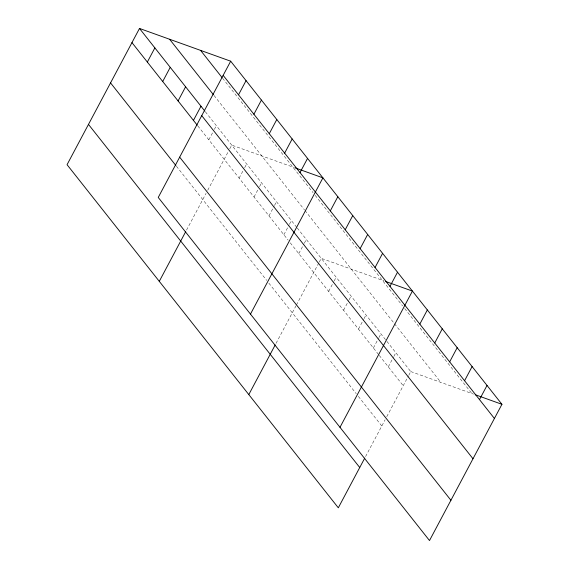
<?xml version="1.0" encoding="UTF-8"?>
<svg xmlns="http://www.w3.org/2000/svg" width="569" height="569" viewBox="0 0 569 569"><rect width="100%" height="100%" fill="white"/><g stroke="black" fill="none" stroke-linecap="round" stroke-linejoin="round"><path stroke-width="0.43" stroke-dasharray="2.85 2.13" d="M208.823 139.825L212.785 132.371M214.371 129.391L216.355 125.664M186.532 230.096L206.07 193.36M207.721 190.259L228.162 151.816M229.741 148.836L231.725 145.109L294.493 167.649M239.115 178.14L243.077 170.686M244.663 167.706L246.647 163.979M254.037 197.009L257.999 189.562M259.585 186.575L261.562 182.848M268.952 215.886L274.109 206.191M274.5 205.452L276.484 201.725M283.874 234.755L289.024 225.068M289.422 224.321L291.399 220.594M298.789 253.625L303.946 243.937M304.337 243.191L306.321 239.464M276.05 343.327L296.001 305.809M296.413 305.034L318.86 262.807M319.259 262.06L321.243 258.333L384.011 280.873M328.633 291.371L333.783 281.676M334.181 280.937L336.158 277.21M343.548 310.24L348.705 300.553M349.096 299.806L351.08 296.079M358.47 329.11L363.619 319.422M364.018 318.676L366.002 314.949M373.385 347.986L378.541 338.292M378.94 337.545L380.917 333.825M388.307 366.856L393.456 357.168M393.855 356.422L395.839 352.695M365.568 456.558L385.099 419.815M386.749 416.714L408.378 376.038M408.777 375.291L410.754 371.564L386.778 341.236M410.754 371.564L473.522 394.104M222.55 78.166L313.071 192.656M315.198 195.352L402.582 305.887M404.715 308.583L471.85 393.506M214.058 95.5L304.443 209.833M304.977 210.509L393.961 323.057M394.495 323.733L440.847 382.368M205.373 111.78L296.733 227.337M297.267 228.005L386.244 340.561M197.848 125.941L288.134 240.146M290.268 242.842L378.719 354.722M379.253 355.397L403.229 385.725M176.426 166.226L266.712 280.432M268.845 283.127L356.23 393.663M358.363 396.358L381.806 426.01"/><path stroke-width="0.85" d="M230.687 61.196L158.246 197.436L429.503 540.55L501.943 404.31L230.687 61.196L139.497 28.45L67.057 164.69L338.313 507.804L364.736 458.123M147.343 62.057L154.868 47.896M162.713 81.495L170.238 67.334M178.083 100.941L185.615 86.78M193.453 120.386L200.985 106.225M238.525 94.795L246.057 80.634M159.284 281.349L185.7 231.668M253.895 114.241L261.427 100.08M269.272 133.687L276.797 119.526M284.642 153.125L292.167 138.964M300.012 172.571L307.545 158.41M250.474 314.095L322.915 177.855L295.325 167.947M330.305 210.886L337.83 196.725M248.802 394.58L275.218 344.892M345.219 229.755L352.752 215.594M360.141 248.632L367.674 234.464M375.056 267.501L382.588 253.34M389.978 286.371L397.511 272.21M339.985 427.319L412.425 291.079L385.682 281.477M419.815 324.117L427.347 309.949M434.737 342.986L442.269 328.825M449.659 361.856L457.184 347.695M464.574 380.725L472.106 366.564M479.496 399.602L487.021 385.441M475.193 394.701L501.943 404.31M223.155 75.357L494.411 418.471M200.594 50.392L222.002 77.469M169.59 39.254L213.51 94.81M139.497 28.45L204.826 111.083M201.732 115.642L472.995 458.756M131.965 42.611L197.294 125.244M179.662 157.151L450.925 500.265M110.55 82.896L175.878 165.529M88.48 124.405L359.736 467.519"/></g></svg>
